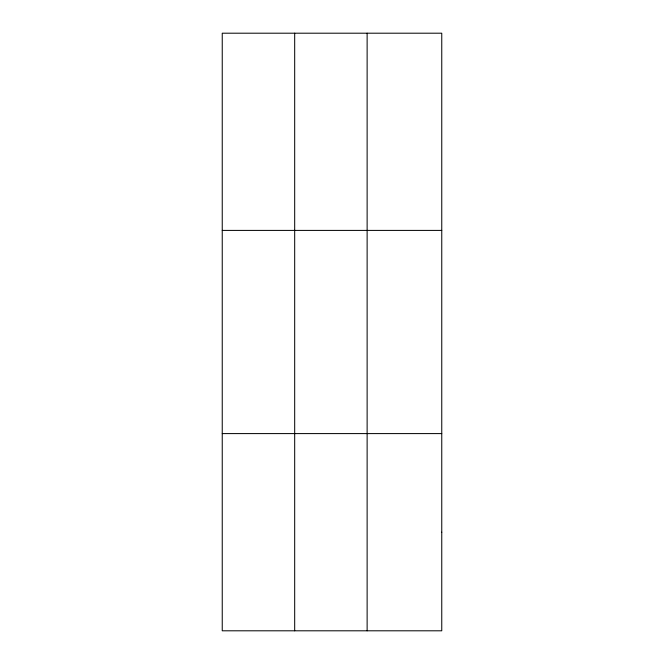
<?xml version="1.0" encoding="UTF-8"?>
<svg xmlns="http://www.w3.org/2000/svg" width="664" height="664" viewBox="0 0 664 664"><rect width="100%" height="100%" fill="white"/><g stroke="black" fill="none" stroke-linecap="round" stroke-linejoin="round"><path stroke-width="1" d="M294.683 33.2L294.683 630.8M367.126 33.2L367.126 630.8M222.241 230.408L441.759 230.408M222.241 433.592L441.759 433.592M441.759 532.196L441.759 630.8L222.241 630.8L222.241 33.2L441.759 33.2L441.759 532.196"/></g></svg>
